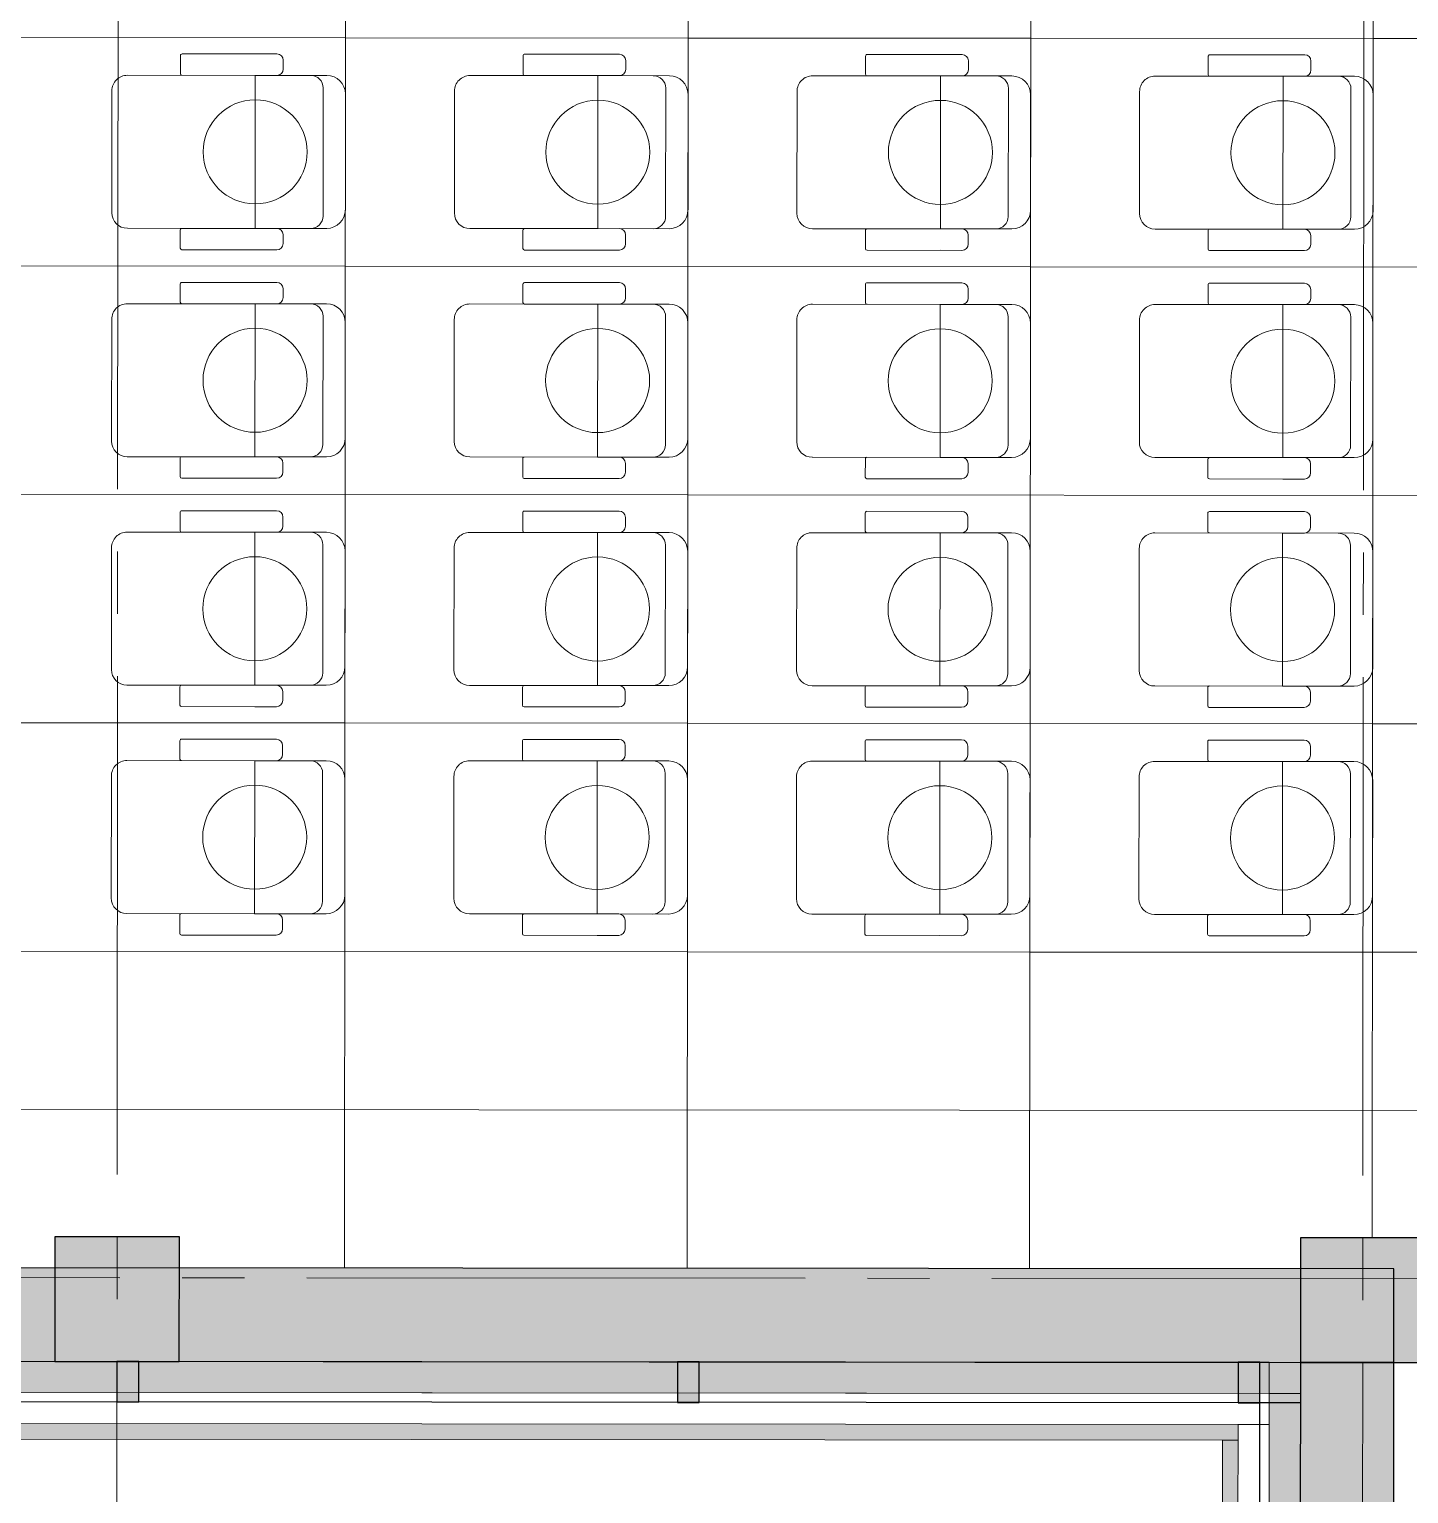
# Model space of a CAD drawing. Header units: millimetres. Extents: x 1949 to 134543, y 1145 to 48705.
# Drawn here: x 113082 to 115296, y 24152 to 26503 of the extents above; entities that cross this region are included whole.
import ezdxf

# ---------------------------------------------------------------- set-up
doc = ezdxf.new("R2010")
doc.units = ezdxf.units.MM
doc.linetypes.add('LTYPE_5', pattern=[1100, 800, -100, 100, -100])
for name, color, linetype, lineweight, true_color in [('STANDARD', 18, 'Continuous', 25, 0x000000), ('Горизонтали--LBL', 52, 'Continuous', 5, 0xb3b300), ('Общий01', 18, 'Continuous', 13, 0x000000), ('Общий02', 18, 'Continuous', 18, 0x000000), ('Общий03', 18, 'Continuous', 25, 0x000000)]:
    doc.layers.add(name, color=color, linetype=linetype, lineweight=lineweight, true_color=true_color)

msp = doc.modelspace()

# ---------------------------------------------------------------- hatches: boundary and pattern name
at = {"layer": 'Общий01', "linetype": 'Continuous', "lineweight": 5}
for points in [[(113122.3, 24364.8), (113322.3, 24364.7), (113322.5, 24564.7), (113122.5, 24564.8)], [(115122.3, 24363.2), (115322.3, 24363.1), (115322.5, 24563.1), (115122.5, 24563.2)], [(115272.4, 24513.1), (109622.4, 24517.6), (109622.3, 24367.6), (115272.3, 24363.1)], [(115122.3, 24363.2), (109622.3, 24367.6), (109622.3, 24317.6), (115122.3, 24313.2)], [(115263.2, 12863.1), (115272.3, 24363.1), (115122.3, 24363.2), (115113.2, 12863.2)], [(115113.2, 12863.2), (115122.3, 24313.2), (115072.3, 24313.3), (115063.2, 12863.3)], [(115022.2, 24263.3), (109622.2, 24267.6), (109622.2, 24242.6), (115022.2, 24238.3)], [(115013.2, 12863.3), (115022.2, 24238.3), (114997.2, 24238.3), (114988.2, 12863.3)]]:
    msp.add_hatch(color=252, dxfattribs=at).paths.add_polyline_path(points)
at = {"layer": 'Общий02', "linetype": 'Continuous', "lineweight": 5}
for points in [[(113257.2, 24364.7), (113222.2, 24364.7), (113222.2, 24299.7), (113257.2, 24299.7)], [(114157.2, 24364), (114122.2, 24364), (114122.2, 24299), (114157.2, 24299)], [(115057.2, 24363.3), (115022.2, 24363.3), (115022.2, 24298.3), (115057.2, 24298.3)]]:
    msp.add_hatch(color=252, dxfattribs=at).paths.add_polyline_path(points)

# ---------------------------------------------------------------- linework, layer by layer
at = {"layer": 'STANDARD', "color": 252, "linetype": 'Continuous', "lineweight": 5}
for centre in [(113444.3, 26306.2), (113994.3, 26305.8), (114544.3, 26305.4), (115094.3, 26304.9), (113444, 25939.6), (113994, 25939.1), (114544, 25938.7), (115094, 25938.3), (113443.7, 25572.9), (113993.7, 25572.5), (114543.7, 25572), (115093.7, 25571.6), (113443.4, 25206.2), (113993.4, 25205.8), (114543.4, 25205.4), (115093.4, 25204.9)]:
    msp.add_circle(centre, 83.5, dxfattribs=at)
at = {"layer": 'Горизонтали--LBL', "color": 252, "linetype": 'Continuous', "lineweight": 5}
for p, q in [((113324.3, 26461), (113324.2, 26431.6)), ((113479.2, 26463.4), (113326.8, 26463.5)), ((113489.2, 26439), (113489.2, 26453.4)), ((113874.3, 26460.6), (113874.2, 26431.2)), ((114029.2, 26463), (113876.8, 26463.1)), ((114039.2, 26438.6), (114039.2, 26452.9)), ((114424.3, 26460.1), (114424.2, 26430.8)), ((114579.2, 26462.5), (114426.8, 26462.6)), ((114589.2, 26438.1), (114589.2, 26452.5)), ((114974.3, 26459.7), (114974.2, 26430.3)), ((115129.2, 26462.1), (114976.8, 26462.2)), ((115139.2, 26437.7), (115139.2, 26452.1)), ((113479.2, 26429), (113239.2, 26429.2)), ((113444.2, 26183.4), (113444.4, 26429)), ((113444.4, 26429), (113444.2, 26183.4)), ((113444.4, 26429), (113479.2, 26429)), ((113559.2, 26429), (113444.4, 26429)), ((113994.4, 26428.6), (113789.2, 26428.8)), ((113876.7, 26428.7), (114029.2, 26428.6)), ((113994.2, 26183), (113994.4, 26428.6)), ((113994.4, 26428.6), (113994.2, 26183)), ((113994.4, 26428.6), (114029.2, 26428.6)), ((114109.2, 26428.5), (113994.4, 26428.6)), ((114544.4, 26428.2), (114339.2, 26428.3)), ((114426.7, 26428.3), (114579.2, 26428.1)), ((114544.2, 26182.5), (114544.4, 26428.2)), ((114544.4, 26428.2), (114579.2, 26428.1)), ((114659.2, 26428.1), (114544.4, 26428.2)), ((115094.4, 26427.7), (114889.2, 26427.9)), ((114976.7, 26427.8), (115129.2, 26427.7)), ((115094.2, 26182.1), (115094.4, 26427.7)), ((115094.4, 26427.7), (115129.2, 26427.7)), ((115209.2, 26427.6), (115094.4, 26427.7)), ((113214.1, 26404.2), (113214, 26208.6)), ((113553.2, 26203.3), (113553.4, 26409)), ((113589, 26213.3), (113589.1, 26398.9)), ((113764.1, 26403.8), (113764, 26208.2)), ((114103.2, 26202.9), (114103.4, 26408.5)), ((114139, 26212.9), (114139.1, 26398.5)), ((114314.1, 26403.4), (114314, 26207.7)), ((114653.2, 26202.5), (114653.4, 26408.1)), ((114689, 26212.4), (114689.1, 26398.1)), ((114864.1, 26402.9), (114864, 26207.3)), ((115203.2, 26202), (115203.4, 26407.7)), ((115239, 26212), (115239.1, 26397.6)), ((113239, 26183.6), (113444.2, 26183.4)), ((113324, 26181), (113324, 26151.6)), ((113479, 26183.4), (113326.5, 26183.5)), ((113444.2, 26183.4), (113559, 26183.3)), ((113488.9, 26159), (113489, 26173.4)), ((113789, 26183.1), (113994.2, 26183)), ((113874, 26180.6), (113874, 26151.2)), ((114109, 26182.9), (113876.5, 26183.1)), ((114038.9, 26158.6), (114039, 26172.9)), ((114339, 26182.7), (114544.2, 26182.5)), ((114424, 26180.1), (114424, 26150.8)), ((114659, 26182.5), (114426.5, 26182.6)), ((114588.9, 26158.1), (114589, 26172.5)), ((114889, 26182.3), (115094.2, 26182.1)), ((114974, 26179.7), (114974, 26150.3)), ((115129, 26182.1), (114976.5, 26182.2)), ((115094.2, 26182.1), (115209, 26182)), ((115138.9, 26157.7), (115139, 26172.1)), ((113326.5, 26149.1), (113478.9, 26149)), ((113326.5, 26149.1), (113478.9, 26149)), ((113444.1, 26149), (113478.9, 26149)), ((113876.5, 26148.7), (114028.9, 26148.6)), ((113876.5, 26148.7), (114028.9, 26148.6)), ((113994.1, 26148.6), (114028.9, 26148.6)), ((114426.5, 26148.3), (114578.9, 26148.1)), ((114426.5, 26148.3), (114578.9, 26148.1)), ((114544.1, 26148.2), (114578.9, 26148.1)), ((114976.5, 26147.8), (115128.9, 26147.7)), ((114976.5, 26147.8), (115128.9, 26147.7)), ((115094.1, 26147.7), (115128.9, 26147.7)), ((113324, 26094.3), (113324, 26065)), ((113478.9, 26096.7), (113326.5, 26096.8)), ((113874, 26093.9), (113874, 26064.5)), ((114028.9, 26096.3), (113876.5, 26096.4)), ((114424, 26093.5), (114424, 26064.1)), ((114578.9, 26095.9), (114426.5, 26096)), ((114974, 26093), (114974, 26063.7)), ((115128.9, 26095.4), (114976.5, 26095.5)), ((113488.9, 26072.3), (113488.9, 26086.7)), ((114038.9, 26071.9), (114038.9, 26086.3)), ((114588.9, 26071.5), (114588.9, 26085.8)), ((115138.9, 26071), (115138.9, 26085.4)), ((113444.1, 26062.4), (113238.9, 26062.5)), ((113326.5, 26062.5), (113478.9, 26062.3)), ((113444.1, 26062.4), (113443.9, 25816.8)), ((113444.1, 26062.4), (113478.9, 26062.3)), ((113558.9, 26062.3), (113444.1, 26062.4)), ((113994.1, 26061.9), (113788.9, 26062.1)), ((113876.5, 26062), (114028.9, 26061.9)), ((113993.9, 25816.3), (113994.1, 26061.9)), ((113994.1, 26061.9), (113993.9, 25816.3)), ((113994.1, 26061.9), (114028.9, 26061.9)), ((114108.9, 26061.9), (113994.1, 26061.9)), ((114544.1, 26061.5), (114338.9, 26061.7)), ((114426.5, 26061.6), (114578.9, 26061.5)), ((114543.9, 25815.9), (114544.1, 26061.5)), ((114544.1, 26061.5), (114578.9, 26061.5)), ((114658.9, 26061.4), (114544.1, 26061.5)), ((115094.1, 26061.1), (114888.9, 26061.2)), ((114976.5, 26061.2), (115128.9, 26061)), ((115093.9, 25815.4), (115094.1, 26061.1)), ((115094.1, 26061.1), (115128.9, 26061)), ((115208.9, 26061), (115094.1, 26061.1)), ((113213.9, 26037.6), (113213.7, 25841.9)), ((113552.9, 25836.7), (113553.1, 26042.3)), ((113588.7, 25846.6), (113588.8, 26032.3)), ((113763.9, 26037.1), (113763.7, 25841.5)), ((114102.9, 25836.2), (114103.1, 26041.9)), ((114138.7, 25846.2), (114138.8, 26031.8)), ((114313.9, 26036.7), (114313.7, 25841.1)), ((114652.9, 25835.8), (114653.1, 26041.4)), ((114688.7, 25845.8), (114688.8, 26031.4)), ((114863.9, 26036.3), (114863.7, 25840.6)), ((115202.9, 25835.4), (115203.1, 26041)), ((115238.7, 25845.3), (115238.8, 26031)), ((113238.7, 25816.9), (113443.9, 25816.8)), ((113323.8, 25814.3), (113323.7, 25785)), ((113478.7, 25816.7), (113326.3, 25816.8)), ((113443.9, 25816.8), (113558.7, 25816.7)), ((113788.7, 25816.5), (114028.7, 25816.3)), ((113873.8, 25813.9), (113873.7, 25784.5)), ((113993.9, 25816.3), (114108.7, 25816.2)), ((114338.7, 25816), (114543.9, 25815.9)), ((114423.8, 25813.5), (114423.7, 25784.1)), ((114578.7, 25815.9), (114426.3, 25816)), ((114543.9, 25815.9), (114658.7, 25815.8)), ((114888.7, 25815.6), (115093.9, 25815.4)), ((114973.8, 25813), (114973.7, 25783.7)), ((115128.7, 25815.4), (114976.3, 25815.5)), ((115093.9, 25815.4), (115208.7, 25815.4)), ((113488.7, 25792.3), (113488.7, 25806.7)), ((114038.7, 25791.9), (114038.7, 25806.3)), ((114588.7, 25791.5), (114588.7, 25805.8)), ((115138.7, 25791), (115138.7, 25805.4)), ((113326.2, 25782.5), (113478.6, 25782.3)), ((113326.2, 25782.5), (113478.6, 25782.3)), ((113443.9, 25782.4), (113478.6, 25782.3)), ((113876.2, 25782), (114028.6, 25781.9)), ((113876.2, 25782), (114028.6, 25781.9)), ((113993.9, 25781.9), (114028.6, 25781.9)), ((114426.2, 25781.6), (114578.6, 25781.5)), ((114426.2, 25781.6), (114578.6, 25781.5)), ((114543.9, 25781.5), (114578.6, 25781.5)), ((114976.2, 25781.2), (115128.6, 25781)), ((114976.2, 25781.2), (115128.6, 25781)), ((115093.9, 25781.1), (115128.6, 25781)), ((113323.7, 25727.7), (113323.7, 25698.3)), ((113478.6, 25730.1), (113326.2, 25730.2)), ((113488.6, 25705.7), (113488.6, 25720.1)), ((113873.7, 25727.2), (113873.7, 25697.9)), ((114028.6, 25729.6), (113876.2, 25729.7)), ((114038.6, 25705.2), (114038.6, 25719.6)), ((114423.7, 25726.8), (114423.7, 25697.4)), ((114578.6, 25729.2), (114426.2, 25729.3)), ((114588.6, 25704.8), (114588.6, 25719.2)), ((114973.7, 25726.4), (114973.7, 25697)), ((115128.6, 25728.8), (114976.2, 25728.9)), ((115138.6, 25704.4), (115138.6, 25718.7)), ((113443.8, 25695.7), (113238.6, 25695.9)), ((113326.2, 25695.8), (113478.6, 25695.7)), ((113443.6, 25450.1), (113443.8, 25695.7)), ((113443.8, 25695.7), (113443.6, 25450.1)), ((113443.8, 25695.7), (113478.6, 25695.7)), ((113558.6, 25695.6), (113443.8, 25695.7)), ((113993.8, 25695.3), (113788.6, 25695.4)), ((113876.2, 25695.4), (114028.6, 25695.2)), ((113993.6, 25449.7), (113993.8, 25695.3)), ((113993.8, 25695.3), (113993.6, 25449.7)), ((113993.8, 25695.3), (114028.6, 25695.2)), ((114108.6, 25695.2), (113993.8, 25695.3)), ((114543.8, 25694.8), (114338.6, 25695)), ((114426.2, 25694.9), (114578.6, 25694.8)), ((114543.6, 25449.2), (114543.8, 25694.8)), ((114543.8, 25694.8), (114543.6, 25449.2)), ((114543.8, 25694.8), (114578.6, 25694.8)), ((114658.6, 25694.8), (114543.8, 25694.8)), ((115208.6, 25694.3), (114888.6, 25694.6)), ((114976.2, 25694.5), (115128.6, 25694.4)), ((115093.6, 25448.8), (115093.8, 25694.4)), ((115093.8, 25694.4), (115128.6, 25694.4)), ((113213.6, 25670.9), (113213.4, 25475.3)), ((113552.6, 25470), (113552.8, 25675.6)), ((113763.6, 25670.5), (113763.4, 25474.8)), ((114102.6, 25469.6), (114102.8, 25675.2)), ((114313.6, 25670), (114313.4, 25474.4)), ((114652.6, 25469.1), (114652.8, 25674.8)), ((114863.6, 25669.6), (114863.4, 25474)), ((115202.6, 25468.7), (115202.8, 25674.3)), ((113588.4, 25480), (113588.6, 25665.6)), ((114138.4, 25479.5), (114138.6, 25665.2)), ((114688.4, 25479.1), (114688.6, 25664.7)), ((115238.4, 25478.7), (115238.6, 25664.3)), ((113238.4, 25450.2), (113443.6, 25450.1)), ((113323.5, 25447.7), (113323.4, 25418.3)), ((113478.4, 25450.1), (113326, 25450.2)), ((113443.6, 25450.1), (113558.4, 25450)), ((113488.4, 25425.7), (113488.4, 25440.1)), ((113788.4, 25449.8), (113993.6, 25449.7)), ((113873.5, 25447.2), (113873.4, 25417.9)), ((114028.4, 25449.6), (113876, 25449.7)), ((113993.6, 25449.7), (114108.4, 25449.6)), ((114038.4, 25425.2), (114038.4, 25439.6)), ((114338.4, 25449.4), (114543.6, 25449.2)), ((114423.5, 25446.8), (114423.4, 25417.4)), ((114578.4, 25449.2), (114426, 25449.3)), ((114543.6, 25449.2), (114658.4, 25449.1)), ((114588.4, 25424.8), (114588.4, 25439.2)), ((114888.4, 25448.9), (115093.6, 25448.8)), ((114973.5, 25446.4), (114973.4, 25417)), ((115128.4, 25448.8), (114976, 25448.9)), ((115093.6, 25448.8), (115208.4, 25448.7)), ((115138.4, 25424.4), (115138.4, 25438.7)), ((113325.9, 25415.8), (113478.4, 25415.7)), ((113325.9, 25415.8), (113478.4, 25415.7)), ((113443.6, 25415.7), (113478.4, 25415.7)), ((113875.9, 25415.4), (114028.4, 25415.2)), ((113875.9, 25415.4), (114028.4, 25415.2)), ((113993.6, 25415.3), (114028.4, 25415.2)), ((114425.9, 25414.9), (114578.4, 25414.8)), ((114543.6, 25414.8), (114578.4, 25414.8)), ((114975.9, 25414.5), (115128.4, 25414.4)), ((114975.9, 25414.5), (115128.4, 25414.4)), ((115093.6, 25414.4), (115128.4, 25414.4)), ((113478.3, 25363.4), (113325.9, 25363.5)), ((113323.4, 25361), (113323.4, 25331.6)), ((113488.3, 25339), (113488.3, 25353.4)), ((113873.4, 25360.6), (113873.4, 25331.2)), ((114028.3, 25363), (113875.9, 25363.1)), ((114038.3, 25338.6), (114038.3, 25352.9)), ((114423.4, 25360.1), (114423.4, 25330.8)), ((114578.3, 25362.5), (114425.9, 25362.6)), ((114588.3, 25338.1), (114588.3, 25352.5)), ((114973.4, 25359.7), (114973.4, 25330.3)), ((115128.3, 25362.1), (114975.9, 25362.2)), ((115138.3, 25337.7), (115138.3, 25352.1)), ((113443.5, 25329), (113238.3, 25329.2)), ((113325.9, 25329.1), (113478.3, 25329)), ((113443.5, 25329), (113443.3, 25083.4)), ((113443.5, 25329), (113478.3, 25329)), ((113558.3, 25329), (113443.5, 25329)), ((114028.3, 25328.6), (113788.3, 25328.8)), ((113993.3, 25083), (113993.5, 25328.6)), ((113993.5, 25328.6), (113993.3, 25083)), ((113993.5, 25328.6), (114028.3, 25328.6)), ((114108.3, 25328.5), (113993.5, 25328.6)), ((114543.5, 25328.2), (114338.3, 25328.3)), ((114425.9, 25328.3), (114578.3, 25328.1)), ((114543.5, 25328.2), (114543.3, 25082.6)), ((114543.5, 25328.2), (114578.3, 25328.1)), ((114658.3, 25328.1), (114543.5, 25328.2)), ((115128.3, 25327.7), (114888.3, 25327.9)), ((115093.3, 25082.1), (115093.5, 25327.7)), ((115093.5, 25327.7), (115128.3, 25327.7)), ((115208.3, 25327.6), (115093.5, 25327.7)), ((113213.3, 25304.2), (113213.1, 25108.6)), ((113552.4, 25103.3), (113552.5, 25309)), ((113588.1, 25113.3), (113588.3, 25298.9)), ((113763.3, 25303.8), (113763.1, 25108.2)), ((114102.4, 25102.9), (114102.5, 25308.5)), ((114138.1, 25112.9), (114138.3, 25298.5)), ((114313.3, 25303.4), (114313.1, 25107.7)), ((114652.4, 25102.5), (114652.5, 25308.1)), ((114688.1, 25112.4), (114688.3, 25298.1)), ((114863.3, 25302.9), (114863.1, 25107.3)), ((115202.4, 25102), (115202.5, 25307.7)), ((115238.1, 25112), (115238.3, 25297.6)), ((113238.1, 25083.6), (113443.3, 25083.4)), ((113478.1, 25083.4), (113325.7, 25083.5)), ((113443.3, 25083.4), (113558.1, 25083.3)), ((113788.1, 25083.1), (113993.3, 25083)), ((114028.1, 25083), (113875.7, 25083.1)), ((113993.3, 25083), (114108.1, 25082.9)), ((114338.1, 25082.7), (114543.3, 25082.6)), ((114578.1, 25082.5), (114425.7, 25082.6)), ((114543.3, 25082.6), (114658.1, 25082.5)), ((114888.1, 25082.3), (115093.3, 25082.1)), ((115128.1, 25082.1), (114975.7, 25082.2)), ((115093.3, 25082.1), (115208.1, 25082)), ((113323.2, 25081), (113323.2, 25051.6)), ((113488.1, 25059), (113488.1, 25073.4)), ((113873.2, 25080.6), (113873.2, 25051.2)), ((114038.1, 25058.6), (114038.1, 25072.9)), ((114423.2, 25080.1), (114423.2, 25050.8)), ((114588.1, 25058.1), (114588.1, 25072.5)), ((114973.2, 25079.7), (114973.2, 25050.3)), ((115138.1, 25057.7), (115138.1, 25072.1)), ((113325.7, 25049.1), (113478.1, 25049)), ((113325.7, 25049.1), (113478.1, 25049)), ((113443.3, 25049), (113478.1, 25049)), ((113875.7, 25048.7), (114028.1, 25048.6)), ((113875.7, 25048.7), (114028.1, 25048.6)), ((113993.3, 25048.6), (114028.1, 25048.6)), ((114425.7, 25048.3), (114578.1, 25048.1)), ((114425.7, 25048.3), (114578.1, 25048.1)), ((114543.3, 25048.2), (114578.1, 25048.1)), ((114975.7, 25047.8), (115128.1, 25047.7)), ((114975.7, 25047.8), (115128.1, 25047.7)), ((115093.3, 25047.7), (115128.1, 25047.7))]:
    msp.add_line(p, q, dxfattribs=at)
for centre, radius, start, end in [((113326.8, 26461), 2.5, 89.9547, 179.9547), ((113479.2, 26453.4), 10, 359.9547, 89.9547), ((113876.8, 26460.6), 2.5, 89.9547, 179.9547), ((114029.2, 26453), 10, 359.9547, 89.9547), ((114426.8, 26460.1), 2.5, 89.9547, 179.9547), ((114579.2, 26452.5), 10, 359.9547, 89.9547), ((114976.8, 26459.7), 2.5, 89.9547, 179.9547), ((115129.2, 26452.1), 10, 359.9547, 89.9547), ((113239.1, 26404.2), 25, 89.9547, 179.9547), ((113326.7, 26431.6), 2.5, 179.9547, 269.9547), ((113479.2, 26439), 10, 269.9547, 359.9547), ((113533.4, 26409), 20, 359.9547, 89.9547), ((113559.1, 26399), 30, 359.9547, 89.9547), ((113789.1, 26403.8), 25, 89.9547, 179.9547), ((113876.7, 26431.2), 2.5, 179.9547, 269.9547), ((114029.2, 26438.6), 10, 269.9547, 359.9547), ((114083.4, 26408.5), 20, 359.9547, 89.9547), ((114109.1, 26398.5), 30, 359.9547, 89.9547), ((114339.1, 26403.3), 25, 89.9547, 179.9547), ((114426.7, 26430.8), 2.5, 179.9547, 269.9547), ((114579.2, 26438.1), 10, 269.9547, 359.9547), ((114633.4, 26408.1), 20, 359.9547, 89.9547), ((114659.1, 26398.1), 30, 359.9547, 89.9547), ((114889.1, 26402.9), 25, 89.9547, 179.9547), ((114976.7, 26430.3), 2.5, 179.9547, 269.9547), ((115129.2, 26437.7), 10, 269.9547, 359.9547), ((115183.4, 26407.7), 20, 359.9547, 89.9547), ((115209.1, 26397.6), 30, 359.9547, 89.9547), ((113559, 26213.3), 30, 269.9547, 359.9547), ((114109, 26212.9), 30, 269.9547, 359.9547), ((114659, 26212.5), 30, 269.9547, 359.9547), ((115209, 26212), 30, 269.9547, 359.9547), ((113239, 26208.6), 25, 179.9547, 269.9547), ((113533.2, 26203.3), 20, 269.9547, 359.9547), ((113789, 26208.1), 25, 179.9547, 269.9547), ((114083.2, 26202.9), 20, 269.9547, 359.9547), ((114339, 26207.7), 25, 179.9547, 269.9547), ((114633.2, 26202.5), 20, 269.9547, 359.9547), ((114889, 26207.3), 25, 179.9547, 269.9547), ((115183.2, 26202), 20, 269.9547, 359.9547), ((113326.5, 26181), 2.5, 89.9547, 179.9547), ((113479, 26173.4), 10, 359.9547, 89.9547), ((113876.5, 26180.6), 2.5, 89.9547, 179.9547), ((114029, 26173), 10, 359.9547, 89.9547), ((114426.5, 26180.1), 2.5, 89.9547, 179.9547), ((114579, 26172.5), 10, 359.9547, 89.9547), ((114976.5, 26179.7), 2.5, 89.9547, 179.9547), ((115129, 26172.1), 10, 359.9547, 89.9547), ((113326.5, 26151.6), 2.5, 179.9547, 269.9547), ((113478.9, 26159), 10, 269.9547, 359.9547), ((113876.5, 26151.2), 2.5, 179.9547, 269.9547), ((114028.9, 26158.6), 10, 269.9547, 359.9547), ((114426.5, 26150.8), 2.5, 179.9547, 269.9547), ((114578.9, 26158.1), 10, 269.9547, 359.9547), ((114976.5, 26150.3), 2.5, 179.9547, 269.9547), ((115128.9, 26157.7), 10, 269.9547, 359.9547), ((113326.5, 26094.3), 2.5, 89.9547, 179.9547), ((113478.9, 26086.7), 10, 359.9547, 89.9547), ((113876.5, 26093.9), 2.5, 89.9547, 179.9547), ((114028.9, 26086.3), 10, 359.9547, 89.9547), ((114426.5, 26093.5), 2.5, 89.9547, 179.9547), ((114578.9, 26085.9), 10, 359.9547, 89.9547), ((114976.5, 26093), 2.5, 89.9547, 179.9547), ((115128.9, 26085.4), 10, 359.9547, 89.9547), ((113478.9, 26072.3), 10, 269.9547, 359.9547), ((114028.9, 26071.9), 10, 269.9547, 359.9547), ((114578.9, 26071.5), 10, 269.9547, 359.9547), ((115128.9, 26071), 10, 269.9547, 359.9547), ((113238.9, 26037.5), 25, 89.9547, 179.9547), ((113326.5, 26065), 2.5, 179.9547, 269.9547), ((113533.1, 26042.3), 20, 359.9547, 89.9547), ((113558.8, 26032.3), 30, 359.9547, 89.9547), ((113788.9, 26037.1), 25, 89.9547, 179.9547), ((113876.5, 26064.5), 2.5, 179.9547, 269.9547), ((114083.1, 26041.9), 20, 359.9547, 89.9547), ((114108.8, 26031.9), 30, 359.9547, 89.9547), ((114338.9, 26036.7), 25, 89.9547, 179.9547), ((114426.5, 26064.1), 2.5, 179.9547, 269.9547), ((114633.1, 26041.4), 20, 359.9547, 89.9547), ((114658.8, 26031.4), 30, 359.9547, 89.9547), ((114888.9, 26036.2), 25, 89.9547, 179.9547), ((114976.5, 26063.7), 2.5, 179.9547, 269.9547), ((115183.1, 26041), 20, 359.9547, 89.9547), ((115208.8, 26031), 30, 359.9547, 89.9547), ((113238.7, 25841.9), 25, 179.9547, 269.9547), ((113532.9, 25836.7), 20, 269.9547, 359.9547), ((113558.7, 25846.7), 30, 269.9547, 359.9547), ((113788.7, 25841.5), 25, 179.9547, 269.9547), ((114082.9, 25836.2), 20, 269.9547, 359.9547), ((114108.7, 25846.2), 30, 269.9547, 359.9547), ((114338.7, 25841), 25, 179.9547, 269.9547), ((114632.9, 25835.8), 20, 269.9547, 359.9547), ((114658.7, 25845.8), 30, 269.9547, 359.9547), ((114888.7, 25840.6), 25, 179.9547, 269.9547), ((115182.9, 25835.4), 20, 269.9547, 359.9547), ((115208.7, 25845.4), 30, 269.9547, 359.9547), ((113326.3, 25814.3), 2.5, 89.9547, 179.9547), ((113478.7, 25806.7), 10, 359.9547, 89.9547), ((113876.3, 25813.9), 2.5, 89.9547, 179.9547), ((114028.7, 25806.3), 10, 359.9547, 89.9547), ((114426.3, 25813.5), 2.5, 89.9547, 179.9547), ((114578.7, 25805.9), 10, 359.9547, 89.9547), ((114976.3, 25813), 2.5, 89.9547, 179.9547), ((115128.7, 25805.4), 10, 359.9547, 89.9547), ((113478.7, 25792.3), 10, 269.9547, 359.9547), ((114028.7, 25791.9), 10, 269.9547, 359.9547), ((114578.7, 25791.5), 10, 269.9547, 359.9547), ((115128.7, 25791), 10, 269.9547, 359.9547), ((113326.2, 25785), 2.5, 179.9547, 269.9547), ((113876.2, 25784.5), 2.5, 179.9547, 269.9547), ((114426.2, 25784.1), 2.5, 179.9547, 269.9547), ((114976.2, 25783.7), 2.5, 179.9547, 269.9547), ((113326.2, 25727.7), 2.5, 89.9547, 179.9547), ((113478.6, 25720.1), 10, 359.9547, 89.9547), ((113876.2, 25727.2), 2.5, 89.9547, 179.9547), ((114028.6, 25719.6), 10, 359.9547, 89.9547), ((114426.2, 25726.8), 2.5, 89.9547, 179.9547), ((114578.6, 25719.2), 10, 359.9547, 89.9547), ((114976.2, 25726.4), 2.5, 89.9547, 179.9547), ((115128.6, 25718.8), 10, 359.9547, 89.9547), ((113238.6, 25670.9), 25, 89.9547, 179.9547), ((113326.2, 25698.3), 2.5, 179.9547, 269.9547), ((113478.6, 25705.7), 10, 269.9547, 359.9547), ((113532.8, 25675.6), 20, 359.9547, 89.9547), ((113558.6, 25665.6), 30, 359.9547, 89.9547), ((113788.6, 25670.4), 25, 89.9547, 179.9547), ((113876.2, 25697.9), 2.5, 179.9547, 269.9547), ((114028.6, 25705.2), 10, 269.9547, 359.9547), ((114082.8, 25675.2), 20, 359.9547, 89.9547), ((114108.6, 25665.2), 30, 359.9547, 89.9547), ((114338.6, 25670), 25, 89.9547, 179.9547), ((114426.2, 25697.4), 2.5, 179.9547, 269.9547), ((114578.6, 25704.8), 10, 269.9547, 359.9547), ((114632.8, 25674.8), 20, 359.9547, 89.9547), ((114658.6, 25664.8), 30, 359.9547, 89.9547), ((114888.6, 25669.6), 25, 89.9547, 179.9547), ((114976.2, 25697), 2.5, 179.9547, 269.9547), ((115128.6, 25704.4), 10, 269.9547, 359.9547), ((115182.8, 25674.3), 20, 359.9547, 89.9547), ((115208.6, 25664.3), 30, 359.9547, 89.9547), ((113238.4, 25475.2), 25, 179.9547, 269.9547), ((113532.6, 25470), 20, 269.9547, 359.9547), ((113558.4, 25480), 30, 269.9547, 359.9547), ((113788.4, 25474.8), 25, 179.9547, 269.9547), ((114082.6, 25469.6), 20, 269.9547, 359.9547), ((114108.4, 25479.6), 30, 269.9547, 359.9547), ((114338.4, 25474.4), 25, 179.9547, 269.9547), ((114632.6, 25469.1), 20, 269.9547, 359.9547), ((114658.4, 25479.1), 30, 269.9547, 359.9547), ((114888.4, 25473.9), 25, 179.9547, 269.9547), ((115182.6, 25468.7), 20, 269.9547, 359.9547), ((115208.4, 25478.7), 30, 269.9547, 359.9547), ((113326, 25447.7), 2.5, 89.9547, 179.9547), ((113478.4, 25440.1), 10, 359.9547, 89.9547), ((113876, 25447.2), 2.5, 89.9547, 179.9547), ((114028.4, 25439.6), 10, 359.9547, 89.9547), ((114426, 25446.8), 2.5, 89.9547, 179.9547), ((114578.4, 25439.2), 10, 359.9547, 89.9547), ((114976, 25446.4), 2.5, 89.9547, 179.9547), ((115128.4, 25438.8), 10, 359.9547, 89.9547), ((113325.9, 25418.3), 2.5, 179.9547, 269.9547), ((113478.4, 25425.7), 10, 269.9547, 359.9547), ((113875.9, 25417.9), 2.5, 179.9547, 269.9547), ((114028.4, 25425.2), 10, 269.9547, 359.9547), ((114425.9, 25417.4), 2.5, 179.9547, 269.9547), ((114578.4, 25424.8), 10, 269.9547, 359.9547), ((114975.9, 25417), 2.5, 179.9547, 269.9547), ((115128.4, 25424.4), 10, 269.9547, 359.9547), ((113325.9, 25361), 2.5, 89.9547, 179.9547), ((113478.3, 25353.4), 10, 359.9547, 89.9547), ((113875.9, 25360.6), 2.5, 89.9547, 179.9547), ((114028.3, 25353), 10, 359.9547, 89.9547), ((114425.9, 25360.1), 2.5, 89.9547, 179.9547), ((114578.3, 25352.5), 10, 359.9547, 89.9547), ((114975.9, 25359.7), 2.5, 89.9547, 179.9547), ((115128.3, 25352.1), 10, 359.9547, 89.9547), ((113238.3, 25304.2), 25, 89.9547, 179.9547), ((113325.9, 25331.6), 2.5, 179.9547, 269.9547), ((113478.3, 25339), 10, 269.9547, 359.9547), ((113532.5, 25309), 20, 359.9547, 89.9547), ((113558.3, 25299), 30, 359.9547, 89.9547), ((113788.3, 25303.8), 25, 89.9547, 179.9547), ((113875.9, 25331.2), 2.5, 179.9547, 269.9547), ((114028.3, 25338.6), 10, 269.9547, 359.9547), ((114082.5, 25308.5), 20, 359.9547, 89.9547), ((114108.3, 25298.5), 30, 359.9547, 89.9547), ((114338.3, 25303.3), 25, 89.9547, 179.9547), ((114425.9, 25330.8), 2.5, 179.9547, 269.9547), ((114578.3, 25338.1), 10, 269.9547, 359.9547), ((114632.5, 25308.1), 20, 359.9547, 89.9547), ((114658.3, 25298.1), 30, 359.9547, 89.9547), ((114888.3, 25302.9), 25, 89.9547, 179.9547), ((114975.9, 25330.3), 2.5, 179.9547, 269.9547), ((115128.3, 25337.7), 10, 269.9547, 359.9547), ((115182.5, 25307.7), 20, 359.9547, 89.9547), ((115208.3, 25297.6), 30, 359.9547, 89.9547), ((113238.1, 25108.6), 25, 179.9547, 269.9547), ((113558.1, 25113.3), 30, 269.9547, 359.9547), ((113788.1, 25108.1), 25, 179.9547, 269.9547), ((114108.1, 25112.9), 30, 269.9547, 359.9547), ((114338.1, 25107.7), 25, 179.9547, 269.9547), ((114658.1, 25112.5), 30, 269.9547, 359.9547), ((114888.1, 25107.3), 25, 179.9547, 269.9547), ((115208.1, 25112), 30, 269.9547, 359.9547), ((113325.7, 25081), 2.5, 89.9547, 179.9547), ((113478.1, 25073.4), 10, 359.9547, 89.9547), ((113532.4, 25103.3), 20, 269.9547, 359.9547), ((113875.7, 25080.6), 2.5, 89.9547, 179.9547), ((114028.1, 25073), 10, 359.9547, 89.9547), ((114082.4, 25102.9), 20, 269.9547, 359.9547), ((114425.7, 25080.1), 2.5, 89.9547, 179.9547), ((114578.1, 25072.5), 10, 359.9547, 89.9547), ((114632.4, 25102.5), 20, 269.9547, 359.9547), ((114975.7, 25079.7), 2.5, 89.9547, 179.9547), ((115128.1, 25072.1), 10, 359.9547, 89.9547), ((115182.4, 25102), 20, 269.9547, 359.9547), ((113478.1, 25059), 10, 269.9547, 359.9547), ((114028.1, 25058.6), 10, 269.9547, 359.9547), ((114578.1, 25058.1), 10, 269.9547, 359.9547), ((115128.1, 25057.7), 10, 269.9547, 359.9547), ((113325.7, 25051.6), 2.5, 179.9547, 269.9547), ((113875.7, 25051.2), 2.5, 179.9547, 269.9547), ((114425.7, 25050.8), 2.5, 179.9547, 269.9547), ((114975.7, 25050.3), 2.5, 179.9547, 269.9547)]:
    msp.add_arc(centre, radius, start, end, dxfattribs=at)
at = {"layer": 'Общий01', "color": 252, "linetype": 'LTYPE_5', "lineweight": 5}
for p, q in [((113237.1, 43064.7), (113210.6, 9564.7)), ((115237.1, 43063.2), (115210.6, 9563.2)), ((130827, 24485.2), (103007, 24507.1))]:
    msp.add_line(p, q, dxfattribs=at)
at = {"layer": 'Общий01', "color": 252, "linetype": 'Continuous', "lineweight": 25}
for p, q in [((113122.5, 24564.8), (113122.3, 24364.8)), ((113322.5, 24564.7), (113122.5, 24564.8)), ((113322.3, 24364.7), (113322.5, 24564.7)), ((115122.5, 24563.2), (115122.3, 24363.2)), ((115322.5, 24563.1), (115122.5, 24563.2)), ((115272.4, 24513.1), (109622.4, 24517.6)), ((115263.2, 12863.1), (115272.4, 24513.1)), ((109622.3, 24367.6), (115122.3, 24363.2)), ((109622.3, 24367.6), (115272.3, 24363.1)), ((113122.3, 24364.8), (113322.3, 24364.7)), ((115122.3, 24363.2), (115113.2, 12863.2)), ((115272.3, 24363.1), (115122.3, 24363.2)), ((115122.3, 24363.2), (115322.3, 24363.1))]:
    msp.add_line(p, q, dxfattribs=at)
at = {"layer": 'Общий01', "color": 252, "linetype": 'Continuous', "lineweight": 13}
for p, q in [((115122.3, 24363.2), (109622.3, 24367.6)), ((115113.2, 12863.2), (115122.3, 24363.2)), ((109622.3, 24317.6), (115122.3, 24313.2)), ((115072.3, 24313.3), (115063.2, 12863.3)), ((115072.2, 24263.3), (115072.3, 24313.3)), ((115122.3, 24313.2), (115072.3, 24313.3)), ((109622.2, 24267.6), (115072.2, 24263.3)), ((115022.2, 24263.3), (115013.2, 12863.3)), ((115072.2, 24263.3), (115022.2, 24263.3)), ((115022.2, 24238.3), (115022.2, 24263.3)), ((109622.2, 24242.6), (115022.2, 24238.3)), ((114997.2, 24238.3), (114988.2, 12863.3)), ((115022.2, 24238.3), (114997.2, 24238.3))]:
    msp.add_line(p, q, dxfattribs=at)
at = {"layer": 'Общий02', "color": 252, "linetype": 'Continuous', "lineweight": 13}
for p, q in [((115122.2, 24363.2), (109622.2, 24367.6)), ((109622.3, 24367.6), (115072.3, 24363.3)), ((115063.2, 12863.3), (115072.3, 24363.3)), ((115072.3, 24363.3), (115072.3, 24363.3)), ((115122.3, 24363.2), (115072.3, 24363.3)), ((115122.3, 24363.2), (115113.2, 12863.2)), ((115122.2, 24298.2), (115122.2, 24363.2)), ((115122.3, 24363.2), (115122.3, 24363.2)), ((109622.3, 24317.6), (115072.3, 24313.3)), ((115072.3, 24313.3), (115072.3, 24313.3)), ((109622.2, 24302.6), (115122.2, 24298.2)), ((115057.2, 24298.3), (115048.2, 12863.3)), ((115122.2, 24298.2), (115057.2, 24298.3)), ((115113.2, 12863.2), (115122.2, 24298.2)), ((115122.2, 24298.2), (115122.2, 24298.2))]:
    msp.add_line(p, q, dxfattribs=at)
at = {"layer": 'Общий02', "color": 252, "linetype": 'Continuous', "lineweight": 25}
for p, q in [((113257.2, 24364.7), (113222.2, 24364.7)), ((113222.2, 24364.7), (113222.2, 24299.7)), ((113257.2, 24299.7), (113257.2, 24364.7)), ((114157.2, 24364), (114122.2, 24364)), ((114122.2, 24364), (114122.2, 24299)), ((114157.2, 24299), (114157.2, 24364)), ((115057.2, 24363.3), (115022.2, 24363.3)), ((115022.2, 24363.3), (115022.2, 24298.3)), ((115057.2, 24298.3), (115057.2, 24363.3)), ((115122.2, 24298.2), (109622.2, 24302.6)), ((113222.2, 24299.7), (113257.2, 24299.7)), ((114122.2, 24299), (114157.2, 24299)), ((115022.2, 24298.3), (115057.2, 24298.3)), ((115048.2, 12863.5), (115057.2, 24298.3))]:
    msp.add_line(p, q, dxfattribs=at)
at = {"layer": 'Общий03', "color": 252, "linetype": 'Continuous', "lineweight": 5}
for p, q in [((113587.6, 24514.5), (113590.8, 28464.4)), ((114137.6, 24514), (114140.8, 28464)), ((114687.6, 24513.6), (114690.8, 28463.6)), ((115237.7, 24563.1), (115240.8, 28463.1)), ((113039.2, 26489.9), (113589.2, 26489.4)), ((113589.2, 26489.4), (114139.2, 26489)), ((114139.2, 26489), (114689.2, 26488.6)), ((114689.2, 26488.6), (115239.2, 26488.1)), ((115239.2, 26488.1), (116339.2, 26487.3)), ((113038.9, 26123.2), (114688.9, 26121.9)), ((114688.9, 26121.9), (115788.9, 26121)), ((111938.6, 25757.4), (113588.6, 25756.1)), ((113588.6, 25756.1), (114138.6, 25755.7)), ((114138.6, 25755.7), (116888.6, 25753.5)), ((113038.3, 25389.9), (113588.3, 25389.5)), ((113588.3, 25389.5), (114138.3, 25389)), ((114138.3, 25389), (114688.3, 25388.6)), ((114688.3, 25388.6), (115238.3, 25388.1)), ((115238.3, 25388.1), (115788.3, 25387.7)), ((113038, 25023.2), (114688, 25021.9)), ((114688, 25021.9), (115238, 25021.5)), ((115238, 25021.5), (115788, 25021)), ((111237.8, 24770.5), (117287.8, 24765.7))]:
    msp.add_line(p, q, dxfattribs=at)

doc.saveas('drawing.dxf')
